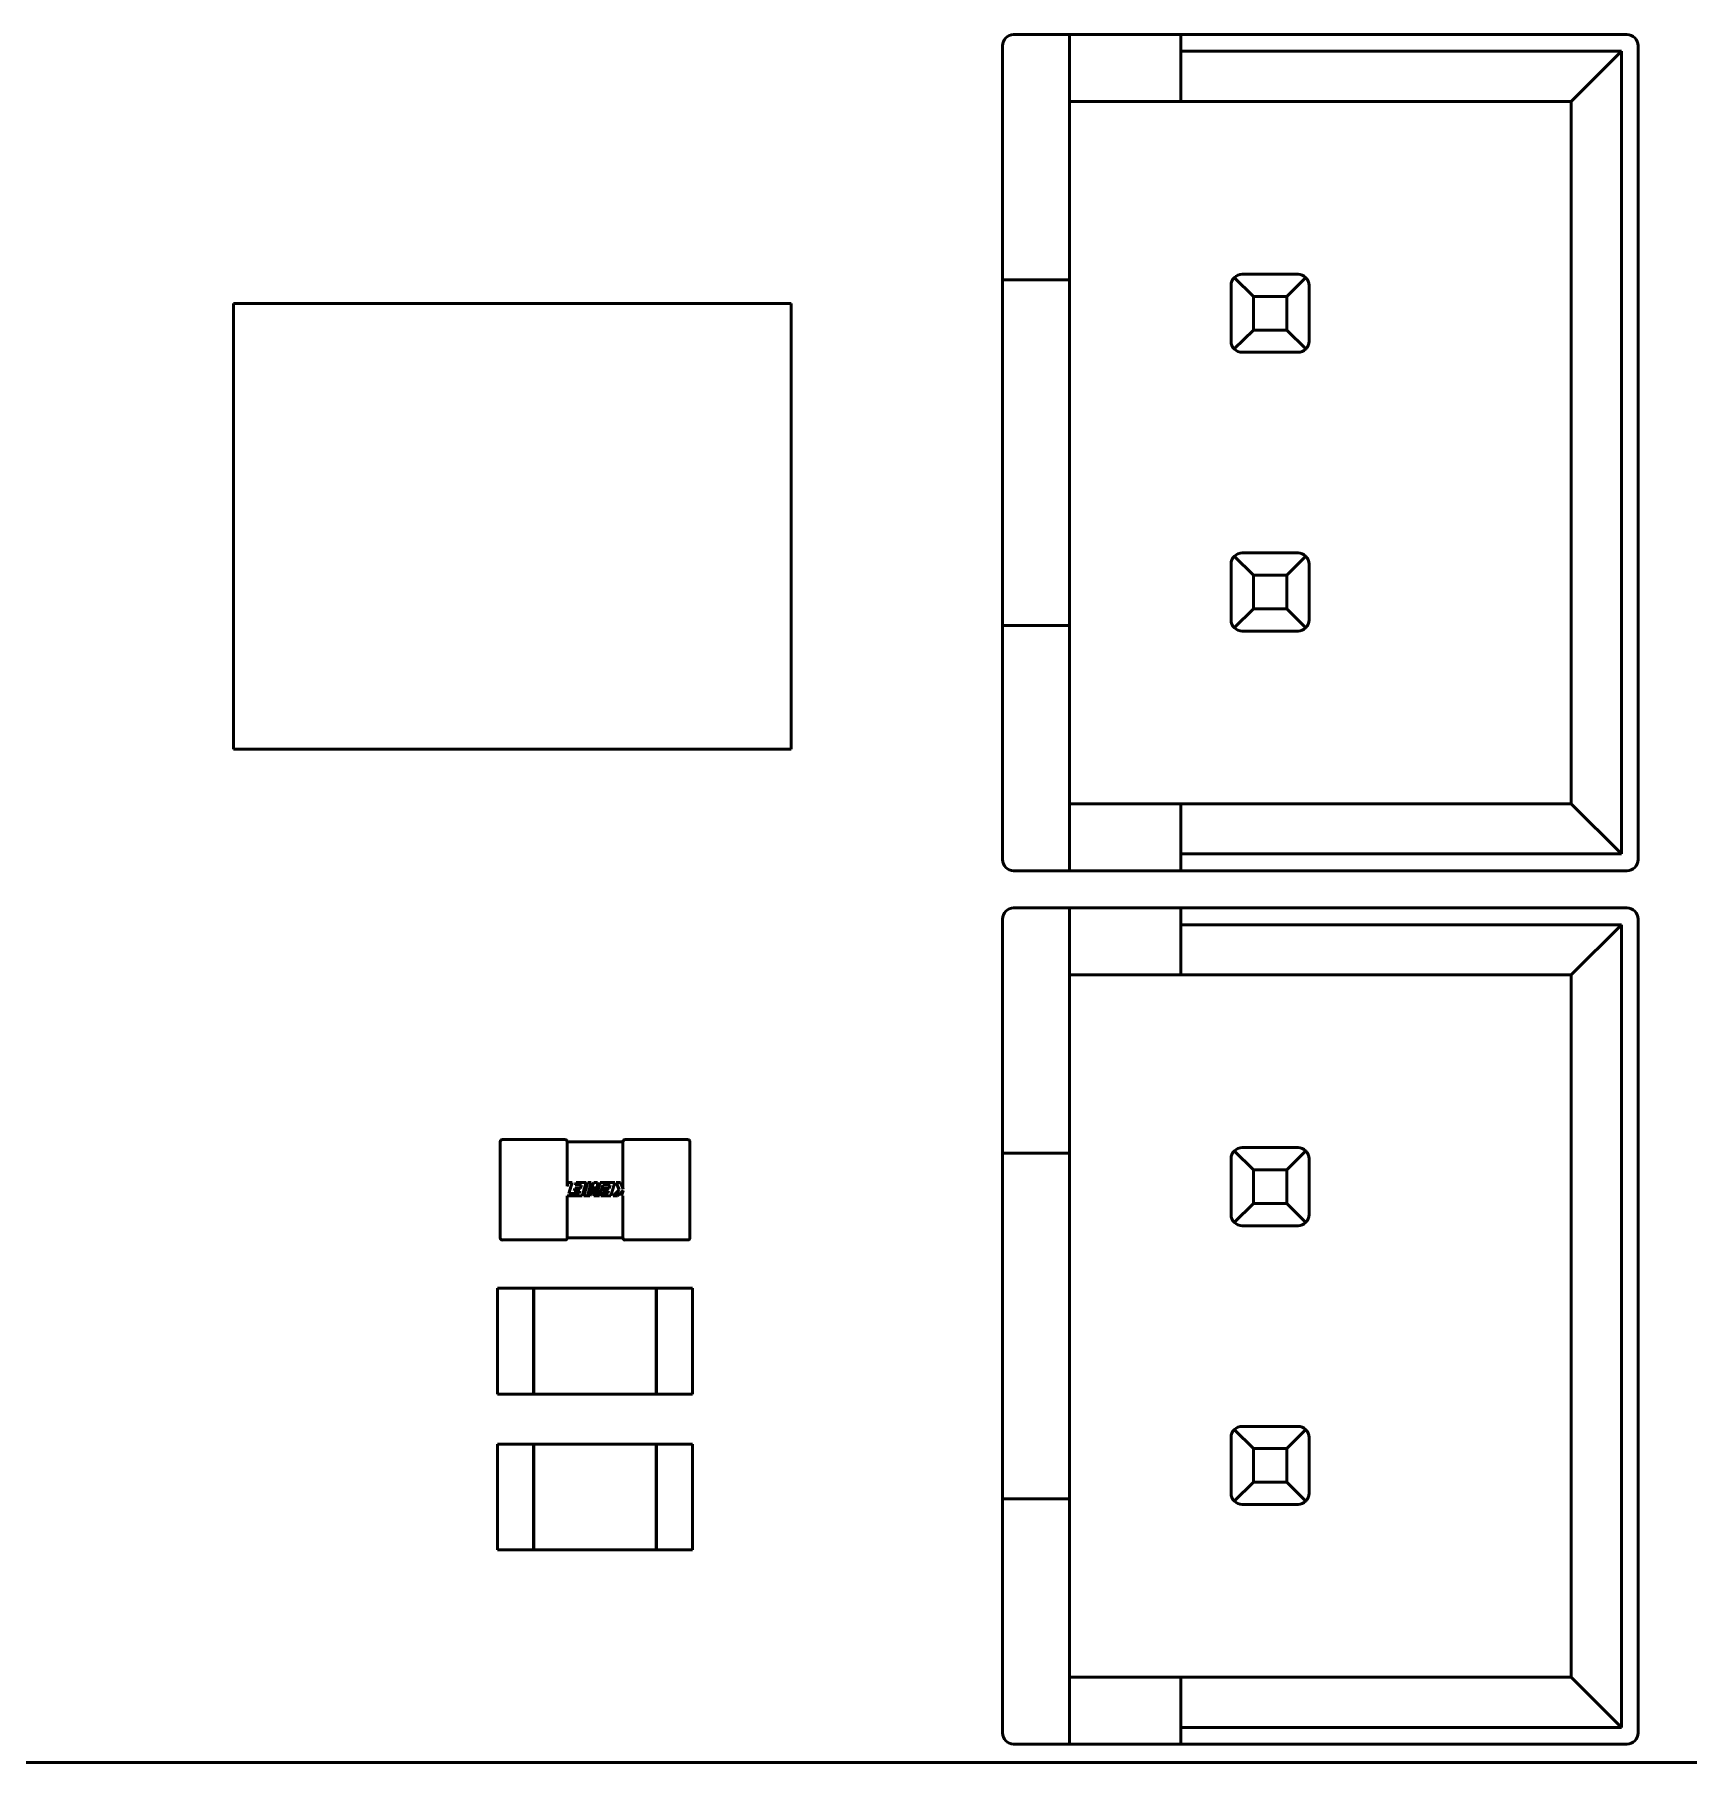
# Model space of a CAD drawing. Header units: millimetres. Extents: x -106 to 841, y -50 to 594.
# Drawn here: x 243.16 to 257.99, y 300.02 to 315.52 of the extents above; entities that cross this region are included whole.
import ezdxf

# ---------------------------------------------------------------- set-up
doc = ezdxf.new("R2010")
doc.units = ezdxf.units.MM
doc.layers.add('Visible (ISO)', color=7, linetype='Continuous', lineweight=50)

msp = doc.modelspace()

# ---------------------------------------------------------------- linework, layer by layer
at = {"layer": 'Visible (ISO)'}
for p, q in [((251.84, 315.417), (251.84, 313.317)), ((252.44, 315.517), (251.94, 315.517)), ((252.44, 313.317), (252.44, 315.517)), ((252.44, 315.517), (252.54, 315.517)), ((253.34, 315.517), (252.54, 315.517)), ((253.34, 315.517), (253.44, 315.517)), ((257.44, 315.517), (253.44, 315.517)), ((253.44, 315.517), (253.44, 315.367)), ((257.54, 308.117), (257.54, 315.417)), ((253.44, 315.367), (257.39, 315.367)), ((253.44, 314.917), (253.44, 315.367)), ((256.94, 314.917), (257.39, 315.367)), ((257.39, 315.367), (257.39, 308.167)), ((252.54, 314.917), (252.44, 314.917)), ((253.34, 314.917), (252.54, 314.917)), ((253.44, 314.917), (253.34, 314.917)), ((256.94, 314.917), (253.44, 314.917)), ((256.94, 308.617), (256.94, 314.917)), ((251.839, 313.393), (251.839, 313.289)), ((251.839, 313.393), (251.84, 313.393)), ((251.839, 313.289), (251.839, 313.039)), ((251.84, 313.217), (251.84, 313.317)), ((251.84, 313.317), (252.44, 313.317)), ((252.44, 313.317), (252.44, 313.217)), ((253.89, 312.767), (253.89, 313.267)), ((253.919, 313.338), (254.09, 313.167)), ((253.99, 313.367), (254.49, 313.367)), ((254.561, 313.338), (254.39, 313.167)), ((254.59, 313.267), (254.59, 312.767)), ((249.945, 313.106), (244.945, 313.106)), ((244.945, 313.106), (244.945, 309.106)), ((249.945, 309.106), (249.945, 313.106)), ((251.84, 310.317), (251.84, 313.217)), ((252.44, 313.217), (252.44, 310.317)), ((254.39, 313.167), (254.09, 313.167)), ((254.09, 313.167), (254.09, 312.867)), ((254.39, 312.867), (254.39, 313.167)), ((251.839, 312.989), (251.839, 313.039)), ((251.839, 312.893), (251.839, 312.989)), ((251.839, 312.989), (251.84, 312.989)), ((251.839, 312.893), (251.839, 312.632)), ((254.09, 312.867), (253.919, 312.697)), ((254.09, 312.867), (254.39, 312.867)), ((254.39, 312.867), (254.561, 312.697)), ((251.839, 312.338), (251.839, 312.632)), ((254.49, 312.667), (253.99, 312.667)), ((251.839, 312.338), (251.839, 312.222)), ((251.839, 312.338), (251.84, 312.338)), ((251.839, 312.009), (251.839, 312.222)), ((251.839, 312.222), (251.84, 312.222)), ((251.839, 312.009), (251.84, 312.009)), ((251.839, 311.762), (251.84, 311.762)), ((251.839, 311.759), (251.839, 311.762)), ((251.839, 311.759), (251.84, 311.759)), ((251.839, 311.758), (251.839, 311.759)), ((251.839, 311.758), (251.84, 311.758)), ((251.839, 311.756), (251.839, 311.758)), ((251.839, 311.756), (251.84, 311.756)), ((251.839, 311.717), (251.839, 311.756)), ((251.839, 311.597), (251.839, 311.717)), ((251.839, 311.717), (251.84, 311.717)), ((251.839, 311.597), (251.84, 311.597)), ((251.839, 311.539), (251.839, 311.584)), ((251.839, 311.584), (251.84, 311.584)), ((251.839, 311.427), (251.839, 311.539)), ((251.839, 311.427), (251.839, 311.354)), ((251.839, 311.354), (251.84, 311.354)), ((251.839, 311.334), (251.84, 311.334)), ((251.839, 311.333), (251.839, 311.334)), ((251.839, 311.334), (251.84, 311.334)), ((251.839, 311.334), (251.839, 311.334)), ((251.839, 311.308), (251.839, 311.333)), ((251.839, 311.333), (251.84, 311.333)), ((251.839, 311.295), (251.839, 311.308)), ((251.839, 311.295), (251.84, 311.295)), ((251.839, 311.293), (251.839, 311.295)), ((251.839, 311.293), (251.84, 311.293)), ((251.839, 311.136), (251.839, 311.293)), ((251.839, 311.131), (251.839, 311.136)), ((251.839, 311.136), (251.84, 311.136)), ((251.839, 311.131), (251.84, 311.131)), ((251.839, 311.123), (251.839, 311.131)), ((251.839, 311.123), (251.84, 311.123)), ((251.839, 311.074), (251.839, 311.123)), ((251.839, 311.071), (251.839, 311.074)), ((251.839, 311.074), (251.84, 311.074)), ((251.839, 310.984), (251.839, 311.071)), ((251.839, 311.071), (251.84, 311.071)), ((251.839, 310.869), (251.839, 310.984)), ((251.839, 310.824), (251.839, 310.869)), ((251.839, 310.808), (251.839, 310.824)), ((251.839, 310.824), (251.84, 310.824)), ((251.839, 310.69), (251.839, 310.808)), ((251.839, 310.808), (251.84, 310.808)), ((253.89, 310.267), (253.89, 310.767)), ((253.919, 310.838), (254.09, 310.667)), ((253.99, 310.867), (254.49, 310.867)), ((254.561, 310.838), (254.39, 310.667)), ((254.59, 310.767), (254.59, 310.267)), ((251.839, 310.648), (251.839, 310.69)), ((251.839, 310.69), (251.84, 310.69)), ((251.839, 310.534), (251.839, 310.648)), ((251.839, 310.648), (251.84, 310.648)), ((254.39, 310.667), (254.09, 310.667)), ((254.09, 310.667), (254.09, 310.367)), ((254.39, 310.367), (254.39, 310.667)), ((251.839, 310.534), (251.84, 310.534)), ((251.839, 310.491), (251.839, 310.534)), ((251.839, 310.446), (251.839, 310.491)), ((251.839, 310.446), (251.84, 310.446)), ((251.839, 310.311), (251.839, 310.43)), ((251.839, 310.43), (251.84, 310.43)), ((251.839, 310.269), (251.839, 310.311)), ((251.839, 310.311), (251.84, 310.311)), ((251.84, 310.217), (251.84, 310.317)), ((252.44, 310.317), (252.44, 310.217)), ((254.09, 310.367), (253.919, 310.197)), ((254.09, 310.367), (254.39, 310.367)), ((254.39, 310.367), (254.561, 310.197)), ((251.839, 310.155), (251.839, 310.269)), ((251.839, 310.269), (251.84, 310.269)), ((251.839, 310.155), (251.84, 310.155)), ((251.84, 310.217), (251.84, 308.117)), ((252.44, 310.217), (251.84, 310.217)), ((252.44, 308.017), (252.44, 310.217)), ((254.49, 310.167), (253.99, 310.167)), ((244.945, 309.106), (249.945, 309.106)), ((252.44, 308.617), (252.54, 308.617)), ((252.54, 308.617), (253.34, 308.617)), ((253.34, 308.617), (253.44, 308.617)), ((253.44, 308.617), (256.94, 308.617)), ((253.44, 308.167), (253.44, 308.617)), ((256.94, 308.617), (257.39, 308.167)), ((257.39, 308.167), (253.44, 308.167)), ((253.44, 308.167), (253.44, 308.017)), ((251.94, 308.017), (252.44, 308.017)), ((252.54, 308.017), (252.44, 308.017)), ((253.34, 308.017), (252.54, 308.017)), ((253.44, 308.017), (253.34, 308.017)), ((253.44, 308.017), (257.44, 308.017)), ((252.44, 307.683), (251.94, 307.683)), ((252.44, 305.483), (252.44, 307.683)), ((252.44, 307.683), (252.54, 307.683)), ((253.34, 307.683), (252.54, 307.683)), ((253.34, 307.683), (253.44, 307.683)), ((257.44, 307.683), (253.44, 307.683)), ((253.44, 307.683), (253.44, 307.533)), ((251.84, 307.583), (251.84, 305.483)), ((253.44, 307.533), (257.39, 307.533)), ((253.44, 307.083), (253.44, 307.533)), ((256.94, 307.083), (257.39, 307.533)), ((257.39, 307.533), (257.39, 300.333)), ((257.54, 300.283), (257.54, 307.583)), ((252.54, 307.083), (252.44, 307.083)), ((253.34, 307.083), (252.54, 307.083)), ((253.44, 307.083), (253.34, 307.083)), ((256.94, 307.083), (253.44, 307.083)), ((256.94, 300.783), (256.94, 307.083)), ((247.337, 304.723), (247.337, 305.586)), ((247.356, 305.605), (247.918, 305.605)), ((247.937, 305.586), (248.437, 305.586)), ((247.937, 305.567), (247.937, 305.586)), ((247.937, 305.188), (247.937, 305.567)), ((248.437, 305.567), (248.437, 305.586)), ((248.437, 305.162), (248.437, 305.567)), ((248.456, 305.605), (249.018, 305.605)), ((249.037, 305.586), (249.037, 304.723)), ((251.839, 305.559), (251.839, 305.455)), ((251.839, 305.559), (251.84, 305.559)), ((251.84, 305.383), (251.84, 305.483)), ((251.84, 305.483), (252.44, 305.483)), ((252.44, 305.483), (252.44, 305.383)), ((253.919, 305.504), (254.09, 305.333)), ((253.99, 305.533), (254.49, 305.533)), ((254.561, 305.504), (254.39, 305.333)), ((251.839, 305.455), (251.839, 305.205)), ((251.84, 302.483), (251.84, 305.383)), ((252.44, 305.383), (252.44, 302.483)), ((253.89, 304.933), (253.89, 305.433)), ((254.39, 305.333), (254.09, 305.333)), ((254.09, 305.333), (254.09, 305.033)), ((254.39, 305.033), (254.39, 305.333)), ((254.59, 305.433), (254.59, 304.933)), ((247.946, 305.22), (247.936, 305.186)), ((247.98, 305.22), (247.946, 305.22)), ((247.953, 305.123), (247.98, 305.22)), ((248.016, 305.22), (248.009, 305.197)), ((248.009, 305.197), (248.066, 305.197)), ((248.106, 305.22), (248.016, 305.22)), ((248.066, 305.197), (248.057, 305.167)), ((248.072, 305.1), (248.106, 305.22)), ((248.121, 305.22), (248.086, 305.1)), ((248.177, 305.22), (248.121, 305.113)), ((248.121, 305.113), (248.151, 305.22)), ((248.151, 305.22), (248.121, 305.22)), ((248.139, 305.1), (248.182, 305.186)), ((248.209, 305.22), (248.177, 305.22)), ((248.182, 305.186), (248.177, 305.1)), ((248.234, 305.22), (248.203, 305.113)), ((248.203, 305.113), (248.209, 305.22)), ((248.228, 305.1), (248.256, 305.197)), ((248.364, 305.22), (248.234, 305.22)), ((248.256, 305.197), (248.323, 305.197)), ((248.323, 305.197), (248.314, 305.167)), ((248.329, 305.1), (248.364, 305.22)), ((248.414, 305.22), (248.377, 305.22)), ((248.377, 305.22), (248.404, 305.155)), ((248.438, 305.161), (248.414, 305.22)), ((251.839, 305.155), (251.839, 305.205)), ((247.936, 305.1), (248.072, 305.1)), ((247.937, 304.742), (247.937, 305.1)), ((247.989, 305.123), (247.953, 305.123)), ((248.044, 305.123), (247.989, 305.123)), ((248.006, 305.167), (247.999, 305.145)), ((247.999, 305.145), (248.051, 305.145)), ((248.057, 305.167), (248.006, 305.167)), ((248.051, 305.145), (248.044, 305.123)), ((248.086, 305.1), (248.139, 305.1)), ((248.177, 305.1), (248.228, 305.1)), ((248.247, 305.123), (248.24, 305.1)), ((248.24, 305.1), (248.329, 305.1)), ((248.302, 305.123), (248.247, 305.123)), ((248.263, 305.167), (248.257, 305.145)), ((248.257, 305.145), (248.308, 305.145)), ((248.314, 305.167), (248.263, 305.167)), ((248.308, 305.145), (248.302, 305.123)), ((248.404, 305.155), (248.348, 305.1)), ((248.348, 305.1), (248.388, 305.1)), ((248.388, 305.1), (248.438, 305.15)), ((248.438, 305.147), (248.424, 305.1)), ((248.424, 305.1), (248.438, 305.1)), ((248.437, 305.145), (248.437, 305.149)), ((248.437, 304.742), (248.437, 305.1)), ((251.839, 305.059), (251.839, 305.155)), ((251.839, 305.155), (251.84, 305.155)), ((251.839, 305.059), (251.839, 304.798)), ((254.09, 305.033), (253.919, 304.863)), ((254.09, 305.033), (254.39, 305.033)), ((254.39, 305.033), (254.561, 304.863)), ((247.937, 304.723), (247.937, 304.742)), ((248.437, 304.723), (247.937, 304.723)), ((248.437, 304.723), (248.437, 304.742)), ((251.839, 304.504), (251.839, 304.798)), ((254.49, 304.833), (253.99, 304.833)), ((247.918, 304.705), (247.356, 304.705)), ((249.018, 304.705), (248.456, 304.705)), ((251.839, 304.504), (251.839, 304.388)), ((251.839, 304.504), (251.84, 304.504)), ((247.312, 303.323), (247.312, 304.272)), ((247.312, 304.272), (247.636, 304.272)), ((247.636, 304.272), (247.636, 303.323)), ((247.637, 303.323), (247.637, 304.272)), ((247.637, 304.272), (248.736, 304.272)), ((248.736, 304.272), (248.736, 303.323)), ((248.737, 303.323), (248.737, 304.272)), ((248.737, 304.272), (249.061, 304.272)), ((249.061, 304.272), (249.061, 303.323)), ((251.839, 304.175), (251.839, 304.388)), ((251.839, 304.388), (251.84, 304.388)), ((251.839, 304.175), (251.84, 304.175)), ((251.839, 303.928), (251.84, 303.928)), ((251.839, 303.925), (251.839, 303.928)), ((251.839, 303.925), (251.84, 303.925)), ((251.839, 303.924), (251.839, 303.925)), ((251.839, 303.924), (251.84, 303.924)), ((251.839, 303.922), (251.839, 303.924)), ((251.839, 303.922), (251.84, 303.922)), ((251.839, 303.883), (251.839, 303.922)), ((251.839, 303.763), (251.839, 303.883)), ((251.839, 303.883), (251.84, 303.883)), ((251.839, 303.763), (251.84, 303.763)), ((251.839, 303.705), (251.839, 303.75)), ((251.839, 303.75), (251.84, 303.75)), ((251.839, 303.593), (251.839, 303.705)), ((251.839, 303.593), (251.839, 303.52)), ((251.839, 303.52), (251.84, 303.52)), ((251.839, 303.5), (251.84, 303.5)), ((251.839, 303.499), (251.839, 303.5)), ((251.839, 303.5), (251.84, 303.5)), ((251.839, 303.5), (251.839, 303.5)), ((251.839, 303.474), (251.839, 303.499)), ((251.839, 303.499), (251.84, 303.499)), ((251.839, 303.461), (251.839, 303.474)), ((247.636, 303.323), (247.312, 303.323)), ((248.736, 303.323), (247.637, 303.323)), ((249.061, 303.323), (248.737, 303.323)), ((251.839, 303.461), (251.84, 303.461)), ((251.839, 303.459), (251.839, 303.461)), ((251.839, 303.459), (251.84, 303.459)), ((251.839, 303.302), (251.839, 303.459)), ((251.839, 303.297), (251.839, 303.302)), ((251.839, 303.302), (251.84, 303.302)), ((251.839, 303.297), (251.84, 303.297)), ((251.839, 303.289), (251.839, 303.297)), ((251.839, 303.289), (251.84, 303.289)), ((251.839, 303.24), (251.839, 303.289)), ((251.839, 303.238), (251.839, 303.24)), ((251.839, 303.24), (251.84, 303.24)), ((251.839, 303.15), (251.839, 303.238)), ((251.839, 303.238), (251.84, 303.238)), ((251.839, 303.035), (251.839, 303.15)), ((251.839, 302.99), (251.839, 303.035)), ((253.919, 303.004), (254.09, 302.833)), ((253.99, 303.033), (254.49, 303.033)), ((254.561, 303.004), (254.39, 302.833)), ((247.312, 301.924), (247.312, 302.873)), ((247.312, 302.873), (247.636, 302.873)), ((247.636, 302.873), (247.636, 301.924)), ((247.637, 301.924), (247.637, 302.873)), ((247.637, 302.873), (248.736, 302.873)), ((248.736, 302.873), (248.736, 301.924)), ((248.737, 301.924), (248.737, 302.873)), ((248.737, 302.873), (249.061, 302.873)), ((249.061, 302.873), (249.061, 301.924)), ((251.839, 302.974), (251.839, 302.99)), ((251.839, 302.99), (251.84, 302.99)), ((251.839, 302.856), (251.839, 302.974)), ((251.839, 302.974), (251.84, 302.974)), ((251.839, 302.814), (251.839, 302.856)), ((251.839, 302.856), (251.84, 302.856)), ((253.89, 302.433), (253.89, 302.933)), ((254.59, 302.933), (254.59, 302.433)), ((251.839, 302.7), (251.839, 302.814)), ((251.839, 302.814), (251.84, 302.814)), ((251.839, 302.7), (251.84, 302.7)), ((251.839, 302.657), (251.839, 302.7)), ((254.39, 302.833), (254.09, 302.833)), ((254.09, 302.833), (254.09, 302.533)), ((254.39, 302.533), (254.39, 302.833)), ((251.839, 302.612), (251.839, 302.657)), ((251.839, 302.612), (251.84, 302.612)), ((251.839, 302.477), (251.839, 302.596)), ((251.839, 302.596), (251.84, 302.596)), ((251.839, 302.435), (251.839, 302.477)), ((251.839, 302.477), (251.84, 302.477)), ((251.839, 302.321), (251.839, 302.435)), ((251.839, 302.435), (251.84, 302.435)), ((251.84, 302.383), (251.84, 302.483)), ((251.84, 302.383), (251.84, 300.283)), ((252.44, 302.383), (251.84, 302.383)), ((252.44, 302.483), (252.44, 302.383)), ((252.44, 300.183), (252.44, 302.383)), ((254.09, 302.533), (253.919, 302.363)), ((254.09, 302.533), (254.39, 302.533)), ((254.39, 302.533), (254.561, 302.363)), ((251.839, 302.321), (251.84, 302.321)), ((254.49, 302.333), (253.99, 302.333)), ((247.636, 301.924), (247.312, 301.924)), ((248.736, 301.924), (247.637, 301.924)), ((249.061, 301.924), (248.737, 301.924)), ((252.44, 300.783), (252.54, 300.783)), ((252.54, 300.783), (253.34, 300.783)), ((253.34, 300.783), (253.44, 300.783)), ((253.44, 300.783), (256.94, 300.783)), ((253.44, 300.333), (253.44, 300.783)), ((256.94, 300.783), (257.39, 300.333)), ((257.39, 300.333), (253.44, 300.333)), ((253.44, 300.333), (253.44, 300.183)), ((251.94, 300.183), (252.44, 300.183)), ((252.54, 300.183), (252.44, 300.183)), ((253.34, 300.183), (252.54, 300.183)), ((253.44, 300.183), (253.34, 300.183)), ((253.44, 300.183), (257.44, 300.183)), ((269.756, 300.018), (234.831, 300.018))]:
    msp.add_line(p, q, dxfattribs=at)
for centre, radius, start, end in [((251.94, 315.417), 0.1, 90, 180), ((257.44, 315.417), 0.1, 0, 90), ((253.99, 313.267), 0.1, 135, 180), ((253.99, 313.267), 0.1, 90, 135), ((254.49, 313.267), 0.1, 45, 90), ((254.49, 313.267), 0.1, 0, 45), ((253.99, 312.767), 0.1, 180, 225), ((254.49, 312.767), 0.1, 315, 0), ((253.99, 312.767), 0.1, 225, 270), ((254.49, 312.767), 0.1, 270, 315), ((253.99, 310.767), 0.1, 135, 180), ((253.99, 310.767), 0.1, 90, 135), ((254.49, 310.767), 0.1, 45, 90), ((254.49, 310.767), 0.1, 0, 45), ((253.99, 310.267), 0.1, 180, 225), ((253.99, 310.267), 0.1, 225, 270), ((254.49, 310.267), 0.1, 270, 315), ((254.49, 310.267), 0.1, 315, 0), ((251.94, 308.117), 0.1, 180, 270), ((257.44, 308.117), 0.1, 270, 0), ((251.94, 307.583), 0.1, 90, 180), ((257.44, 307.583), 0.1, 0, 90), ((247.356, 305.586), 0.0187, 90, 180), ((247.918, 305.586), 0.0187, 0, 90), ((248.456, 305.586), 0.0187, 90, 180), ((249.018, 305.586), 0.0187, 0, 90), ((253.99, 305.433), 0.1, 135, 180), ((253.99, 305.433), 0.1, 90, 135), ((254.49, 305.433), 0.1, 45, 90), ((254.49, 305.433), 0.1, 0, 45), ((253.99, 304.933), 0.1, 180, 225), ((253.99, 304.933), 0.1, 225, 270), ((254.49, 304.933), 0.1, 270, 315), ((254.49, 304.933), 0.1, 315, 0), ((247.356, 304.723), 0.0187, 180, 270), ((247.918, 304.723), 0.0187, 270, 0), ((248.456, 304.723), 0.0187, 180, 270), ((249.018, 304.723), 0.0187, 270, 0), ((253.99, 302.933), 0.1, 135, 180), ((253.99, 302.933), 0.1, 90, 135), ((254.49, 302.933), 0.1, 45, 90), ((254.49, 302.933), 0.1, 0, 45), ((253.99, 302.433), 0.1, 180, 225), ((254.49, 302.433), 0.1, 315, 0), ((253.99, 302.433), 0.1, 225, 270), ((254.49, 302.433), 0.1, 270, 315), ((251.94, 300.283), 0.1, 180, 270), ((257.44, 300.283), 0.1, 270, 0)]:
    msp.add_arc(centre, radius, start, end, dxfattribs=at)

doc.saveas('drawing.dxf')
